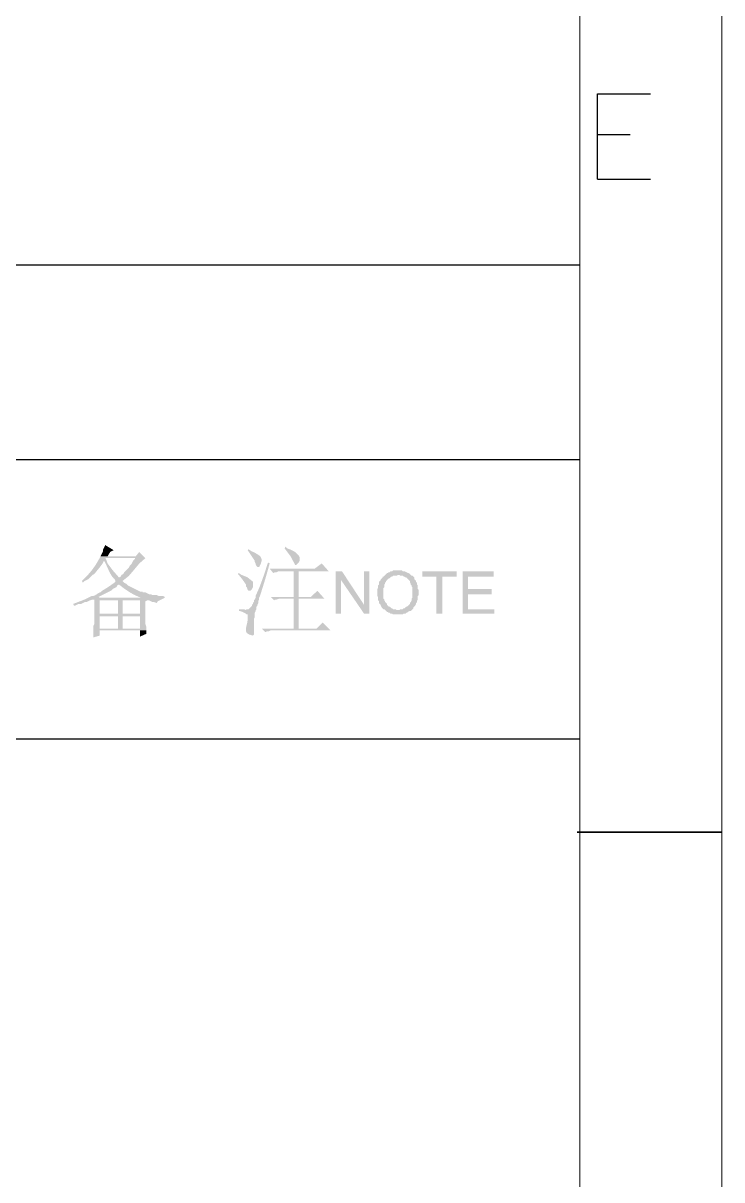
# Model space of a CAD drawing. Extents: x -5608 to -3197, y -2048 to 96.
# Drawn here: x -3580.1 to -3531.2, y -1229.4 to -1148.3 of the extents above; entities that cross this region are included whole.
import ezdxf

# ---------------------------------------------------------------- set-up
doc = ezdxf.new("R2010")
doc.units = 0
doc.header["$LTSCALE"] = 25.4
doc.header["$MEASUREMENT"] = 0
doc.layers.get('0').update_dxf_attribs({"linetype": 'CONTINUOUS'})
doc.layers.add('5中心线层', color=1, linetype='CONTINUOUS')
doc.layers.add('7文字层', color=3, linetype='CONTINUOUS')
doc.layers.add('轮廓实线', color=7, linetype='CONTINUOUS', lineweight=35)

msp = doc.modelspace()

# ---------------------------------------------------------------- hatches: boundary and pattern name
at = {"layer": '7文字层'}
h = msp.add_hatch(color=3, dxfattribs=at)
h.dxf.hatch_style = 2
h.paths.add_polyline_path([(-3571.975, -1185.378), (-3572.222, -1185.687), (-3574.692, -1185.687), (-3574.754, -1185.81), (-3572.283, -1185.81), (-3572.283, -1185.872), (-3572.407, -1185.995), (-3572.531, -1186.242), (-3572.654, -1186.366), (-3572.716, -1186.489), (-3573.025, -1186.798), (-3573.086, -1186.922), (-3573.21, -1186.983), (-3573.272, -1187.107), (-3573.395, -1187.169), (-3573.766, -1187.231), (-3573.704, -1187.292), (-3573.642, -1187.416), (-3573.642, -1187.478), (-3574.095, -1187.801), (-3574.569, -1188.095), (-3574.692, -1188.219), (-3574.754, -1188.219), (-3574.877, -1188.28), (-3574.939, -1188.342), (-3575.085, -1188.42), (-3575.172, -1188.458), (-3575.22, -1188.468), (-3575.276, -1188.463), (-3575.324, -1188.474), (-3575.411, -1188.512), (-3575.557, -1188.589), (-3574.754, -1188.589), (-3574.816, -1188.527), (-3574.074, -1188.157), (-3573.951, -1188.095), (-3573.827, -1187.972), (-3573.704, -1187.91), (-3573.58, -1187.848), (-3573.519, -1187.725), (-3573.395, -1187.663), (-3572.901, -1187.601), (-3573.025, -1187.539), (-3573.148, -1187.416), (-3572.708, -1187.063), (-3572.339, -1186.63), (-3571.973, -1186.187), (-3571.542, -1185.81)])
h = msp.add_hatch(color=3, dxfattribs=at)
h.dxf.hatch_style = 2
h.paths.add_polyline_path([(-3574.383, -1184.884), (-3574.383, -1184.945), (-3574.507, -1185.192), (-3574.507, -1185.316), (-3574.692, -1185.687), (-3574.198, -1185.687), (-3574.013, -1185.378), (-3573.766, -1185.254)])
h = msp.add_hatch(color=3, dxfattribs=at)
h.dxf.hatch_style = 2
h.paths.add_polyline_path([(-3564.316, -1185.192), (-3564.378, -1185.254), (-3563.884, -1185.995), (-3563.884, -1186.057), (-3563.822, -1186.181), (-3563.822, -1186.242), (-3563.761, -1186.366), (-3563.699, -1186.428), (-3563.575, -1186.428), (-3563.461, -1186.205), (-3563.406, -1186.021), (-3563.406, -1185.87), (-3563.459, -1185.742), (-3563.561, -1185.631), (-3563.709, -1185.528), (-3563.9, -1185.425), (-3564.131, -1185.316)])
h = msp.add_hatch(color=3, dxfattribs=at)
h.dxf.hatch_style = 2
h.paths.add_polyline_path([(-3561.723, -1185.007), (-3561.784, -1185.131), (-3561.372, -1185.687), (-3561.043, -1186.304), (-3560.981, -1186.304), (-3560.796, -1186.119), (-3560.734, -1185.995), (-3560.734, -1185.748), (-3560.796, -1185.625), (-3560.981, -1185.441), (-3561.156, -1185.317), (-3561.351, -1185.223), (-3561.599, -1185.131)])
h = msp.add_hatch(color=3, dxfattribs=at)
h.dxf.hatch_style = 2
h.paths.add_polyline_path([(-3574.754, -1185.81), (-3575.019, -1186.268), (-3575.298, -1186.664), (-3575.615, -1187.035), (-3575.989, -1187.416), (-3575.927, -1187.539), (-3575.804, -1187.416), (-3575.68, -1187.354), (-3575.557, -1187.292), (-3575.248, -1186.983), (-3575.124, -1186.922), (-3574.961, -1186.72), (-3574.765, -1186.487), (-3574.579, -1186.24), (-3574.445, -1185.995), (-3574.26, -1185.995), (-3574.322, -1185.872), (-3574.322, -1185.81), (-3572.283, -1185.81)])
h = msp.add_hatch(color=3, dxfattribs=at)
h.dxf.hatch_style = 2
h.paths.add_polyline_path([(-3574.26, -1185.995), (-3574.445, -1185.995), (-3574.38, -1186.103), (-3574.304, -1186.256), (-3574.22, -1186.438), (-3574.13, -1186.634), (-3574.037, -1186.827), (-3573.943, -1187.001), (-3573.852, -1187.141), (-3573.766, -1187.231), (-3573.395, -1187.169), (-3573.812, -1186.692), (-3574.198, -1186.181)])
h = msp.add_hatch(color=3, dxfattribs=at)
h.dxf.hatch_style = 2
h.paths.add_polyline_path([(-3562.958, -1186.119), (-3563.137, -1186.687), (-3563.348, -1187.307), (-3563.58, -1187.919), (-3563.822, -1188.466), (-3563.822, -1188.589), (-3563.884, -1188.713), (-3563.946, -1188.775), (-3563.946, -1188.898), (-3564.008, -1188.96), (-3564.008, -1189.022), (-3564.069, -1189.083), (-3564.069, -1189.145), (-3564.316, -1189.392), (-3564.44, -1189.392), (-3564.502, -1189.454), (-3563.822, -1189.454), (-3563.761, -1189.392), (-3563.761, -1189.207), (-3563.699, -1189.145), (-3563.699, -1189.083), (-3563.637, -1188.96), (-3563.637, -1188.836), (-3563.575, -1188.713), (-3563.575, -1188.589), (-3563.514, -1188.466), (-3563.161, -1187.331), (-3562.834, -1186.181)])
h = msp.add_hatch(color=3, dxfattribs=at)
h.dxf.hatch_style = 2
h.paths.add_polyline_path([(-3559.19, -1186.181), (-3559.685, -1186.551), (-3562.834, -1186.551), (-3562.587, -1186.86), (-3562.464, -1186.798), (-3562.34, -1186.798), (-3562.217, -1186.736), (-3558.696, -1186.736)])
h = msp.add_hatch(color=3, dxfattribs=at)
h.dxf.hatch_style = 2
h.paths.add_polyline_path([(-3564.996, -1186.86), (-3565.058, -1186.922), (-3564.92, -1187.086), (-3564.766, -1187.284), (-3564.619, -1187.485), (-3564.502, -1187.663), (-3564.502, -1187.786), (-3564.44, -1187.848), (-3564.378, -1188.033), (-3564.316, -1188.095), (-3564.193, -1188.095), (-3564.069, -1187.972), (-3564.008, -1187.848), (-3564.008, -1187.478), (-3564.069, -1187.416), (-3564.408, -1187.146), (-3564.811, -1186.983)])
h = msp.add_hatch(color=3, dxfattribs=at)
h.dxf.hatch_style = 2
h.paths.add_polyline_path([(-3560.796, -1188.527), (-3560.796, -1186.736), (-3561.167, -1186.736), (-3561.167, -1188.527)])
h = msp.add_hatch(color=3, dxfattribs=at)
h.dxf.hatch_style = 2
h.paths.add_polyline_path([(-3557.77, -1186.736), (-3558.202, -1186.736), (-3558.202, -1189.701), (-3557.832, -1189.701), (-3557.832, -1187.354)])
h = msp.add_hatch(color=3, dxfattribs=at)
h.dxf.hatch_style = 2
h.paths.add_polyline_path([(-3557.77, -1186.736), (-3557.832, -1187.354), (-3556.226, -1189.701), (-3556.226, -1189.083)])
h = msp.add_hatch(color=3, dxfattribs=at)
h.dxf.hatch_style = 2
h.paths.add_polyline_path([(-3555.855, -1189.701), (-3555.855, -1186.736), (-3556.226, -1186.736), (-3556.226, -1189.701)])
h = msp.add_hatch(color=3, dxfattribs=at)
h.dxf.hatch_style = 2
h.paths.add_polyline_path([(-3554.744, -1186.983), (-3554.867, -1187.107), (-3554.929, -1187.107), (-3554.929, -1187.169), (-3555.053, -1187.292), (-3555.053, -1187.354), (-3555.176, -1187.478), (-3555.176, -1187.663), (-3555.238, -1187.725), (-3555.238, -1187.91), (-3555.3, -1187.972), (-3555.3, -1188.466), (-3555.238, -1188.527), (-3555.238, -1188.775), (-3555.176, -1188.836), (-3555.176, -1188.96), (-3555.053, -1189.083), (-3555.053, -1189.145), (-3554.991, -1189.269), (-3554.929, -1189.33), (-3554.867, -1189.392), (-3554.806, -1189.392), (-3554.62, -1189.577), (-3554.558, -1189.577), (-3554.497, -1189.639), (-3554.435, -1189.639), (-3554.373, -1189.701), (-3554.25, -1189.701), (-3554.188, -1189.763), (-3553.509, -1189.763), (-3553.447, -1189.701), (-3553.323, -1189.701), (-3553.262, -1189.639), (-3553.2, -1189.639), (-3553.138, -1189.577), (-3553.015, -1189.516), (-3552.953, -1189.516), (-3552.891, -1189.454), (-3553.941, -1189.454), (-3554.003, -1189.392), (-3554.188, -1189.392), (-3554.25, -1189.33), (-3554.311, -1189.33), (-3554.435, -1189.207), (-3554.497, -1189.207), (-3554.62, -1189.083), (-3554.62, -1189.022), (-3554.744, -1188.898), (-3554.744, -1188.836), (-3554.806, -1188.775), (-3554.806, -1188.713), (-3554.867, -1188.651), (-3554.867, -1187.91), (-3554.806, -1187.848), (-3554.806, -1187.663), (-3554.744, -1187.601), (-3554.744, -1187.539), (-3554.682, -1187.478), (-3554.682, -1187.416), (-3554.576, -1187.305), (-3554.514, -1187.247), (-3554.482, -1187.228), (-3554.435, -1187.227), (-3554.391, -1187.19), (-3554.311, -1187.107), (-3554.25, -1187.107), (-3554.188, -1187.045), (-3553.941, -1187.045), (-3553.817, -1186.983)])
h = msp.add_hatch(color=3, dxfattribs=at)
h.dxf.hatch_style = 2
h.paths.add_polyline_path([(-3553.879, -1186.675), (-3554.188, -1186.675), (-3554.25, -1186.736), (-3554.373, -1186.736), (-3554.435, -1186.798), (-3554.497, -1186.798), (-3554.558, -1186.86), (-3554.62, -1186.86), (-3554.744, -1186.983), (-3553.756, -1186.983), (-3553.694, -1187.045), (-3553.509, -1187.045), (-3553.447, -1187.107), (-3553.385, -1187.107), (-3553.323, -1187.169), (-3553.262, -1187.169), (-3553.015, -1187.416), (-3553.015, -1187.478), (-3552.953, -1187.601), (-3552.953, -1187.663), (-3552.891, -1187.725), (-3552.891, -1187.786), (-3552.829, -1187.848), (-3552.829, -1188.157), (-3552.829, -1188.589), (-3552.891, -1188.651), (-3552.891, -1188.775), (-3552.953, -1188.898), (-3553.015, -1188.96), (-3553.015, -1189.022), (-3553.121, -1189.133), (-3553.184, -1189.19), (-3553.216, -1189.21), (-3553.262, -1189.211), (-3553.306, -1189.247), (-3553.385, -1189.33), (-3553.447, -1189.33), (-3553.509, -1189.392), (-3553.694, -1189.392), (-3553.756, -1189.454), (-3553.879, -1189.454), (-3552.891, -1189.454), (-3552.767, -1189.33), (-3552.767, -1189.269), (-3552.706, -1189.207), (-3552.644, -1189.145), (-3552.582, -1189.022), (-3552.582, -1188.96), (-3552.52, -1188.898), (-3552.52, -1188.836), (-3552.459, -1188.713), (-3552.459, -1188.466), (-3552.397, -1188.404), (-3552.397, -1188.033), (-3552.459, -1187.972), (-3552.459, -1187.725), (-3552.52, -1187.663), (-3552.52, -1187.539), (-3552.582, -1187.478), (-3552.582, -1187.416), (-3552.644, -1187.354), (-3552.706, -1187.292), (-3552.706, -1187.169), (-3552.829, -1187.045), (-3552.891, -1187.045), (-3553.062, -1186.885), (-3553.262, -1186.798), (-3553.385, -1186.736), (-3553.509, -1186.736), (-3553.57, -1186.675), (-3553.756, -1186.675)])
h = msp.add_hatch(color=3, dxfattribs=at)
h.dxf.hatch_style = 2
h.paths.add_polyline_path([(-3549.741, -1186.736), (-3552.15, -1186.736), (-3552.15, -1187.107), (-3551.162, -1187.107), (-3551.162, -1189.701), (-3550.729, -1189.701), (-3550.729, -1187.107), (-3549.741, -1187.107)])
h = msp.add_hatch(color=3, dxfattribs=at)
h.dxf.hatch_style = 2
h.paths.add_polyline_path([(-3547.147, -1186.736), (-3549.309, -1186.736), (-3549.309, -1189.701), (-3547.086, -1189.701), (-3547.086, -1189.392), (-3548.938, -1189.392), (-3548.938, -1188.342), (-3547.271, -1188.342), (-3547.271, -1187.972), (-3548.938, -1187.972), (-3548.938, -1187.107), (-3547.147, -1187.107)])
h = msp.add_hatch(color=3, dxfattribs=at)
h.dxf.hatch_style = 2
h.paths.add_polyline_path([(-3572.901, -1187.601), (-3573.395, -1187.663), (-3573.041, -1187.937), (-3572.667, -1188.193), (-3572.27, -1188.416), (-3571.851, -1188.589), (-3575.557, -1188.589), (-3575.68, -1188.651), (-3575.804, -1188.713), (-3576.206, -1188.867), (-3576.607, -1189.022), (-3576.545, -1189.145), (-3576.483, -1189.145), (-3576.36, -1189.083), (-3576.236, -1189.022), (-3576.051, -1189.022), (-3575.804, -1188.898), (-3575.68, -1188.898), (-3575.433, -1188.775), (-3575.248, -1188.713), (-3570.431, -1188.713), (-3570.307, -1188.651), (-3570.184, -1188.589), (-3570.184, -1188.527), (-3570.307, -1188.466), (-3570.616, -1188.466), (-3570.739, -1188.404), (-3571.048, -1188.404), (-3571.172, -1188.342), (-3571.295, -1188.342), (-3571.419, -1188.28), (-3571.542, -1188.219), (-3571.728, -1188.219), (-3571.728, -1188.157), (-3571.913, -1188.157), (-3572.036, -1188.095), (-3572.283, -1187.972), (-3572.407, -1187.91), (-3572.654, -1187.786), (-3572.778, -1187.725)])
h = msp.add_hatch(color=3, dxfattribs=at)
h.dxf.hatch_style = 2
h.paths.add_polyline_path([(-3559.499, -1188.095), (-3559.932, -1188.527), (-3562.773, -1188.527), (-3562.525, -1188.775), (-3562.464, -1188.713), (-3562.34, -1188.713), (-3562.155, -1188.651), (-3559.005, -1188.651)])
h = msp.add_hatch(color=3, dxfattribs=at)
h.dxf.hatch_style = 2
h.paths.add_polyline_path([(-3575.124, -1188.713), (-3575.124, -1190.442), (-3575.186, -1190.566), (-3575.186, -1190.751), (-3573.148, -1190.751), (-3574.754, -1190.751), (-3574.754, -1189.886), (-3571.913, -1189.886), (-3574.754, -1189.701), (-3574.754, -1188.775), (-3571.419, -1188.775)])
h = msp.add_hatch(color=3, dxfattribs=at)
h.dxf.hatch_style = 2
h.paths.add_polyline_path([(-3571.419, -1188.775), (-3573.457, -1188.775), (-3571.913, -1188.775), (-3571.913, -1189.701), (-3574.754, -1189.701), (-3571.913, -1189.886), (-3571.913, -1190.751), (-3575.186, -1190.751), (-3575.186, -1191.368), (-3574.754, -1191.245), (-3574.754, -1190.874), (-3571.481, -1190.874), (-3571.481, -1190.627), (-3571.542, -1190.442), (-3571.542, -1188.836)])
h = msp.add_hatch(color=3, dxfattribs=at)
h.dxf.hatch_style = 2
h.paths.add_polyline_path([(-3570.431, -1188.713), (-3575.124, -1188.713), (-3571.419, -1188.775), (-3571.295, -1188.775), (-3571.172, -1188.836), (-3571.048, -1188.898), (-3570.925, -1188.898), (-3570.739, -1188.96), (-3570.678, -1188.836), (-3570.554, -1188.775)])
h = msp.add_hatch(color=3, dxfattribs=at)
h.dxf.hatch_style = 2
h.paths.add_polyline_path([(-3573.457, -1188.775), (-3573.457, -1189.701), (-3573.148, -1189.701), (-3573.148, -1188.775), (-3571.913, -1188.775)])
h = msp.add_hatch(color=3, dxfattribs=at)
h.dxf.hatch_style = 2
h.paths.add_polyline_path([(-3560.796, -1190.751), (-3560.796, -1188.651), (-3561.167, -1188.651), (-3561.167, -1190.751)])
h = msp.add_hatch(color=3, dxfattribs=at)
h.dxf.hatch_style = 2
h.paths.add_polyline_path([(-3564.996, -1189.392), (-3564.996, -1189.516), (-3564.934, -1189.516), (-3564.749, -1189.577), (-3564.502, -1189.701), (-3564.44, -1189.763), (-3564.378, -1189.763), (-3564.368, -1190.05), (-3564.404, -1190.309), (-3564.458, -1190.539), (-3564.501, -1190.74), (-3564.506, -1190.911), (-3564.444, -1191.053), (-3564.287, -1191.164), (-3564.008, -1191.245), (-3563.946, -1191.183), (-3563.946, -1190.071), (-3563.884, -1189.948), (-3563.884, -1189.639), (-3563.822, -1189.516), (-3563.822, -1189.454), (-3564.502, -1189.454), (-3564.625, -1189.392), (-3564.811, -1189.392)])
h = msp.add_hatch(color=3, dxfattribs=at)
h.dxf.hatch_style = 2
h.paths.add_polyline_path([(-3573.148, -1189.886), (-3573.457, -1189.886), (-3573.457, -1190.751), (-3574.754, -1190.751), (-3573.148, -1190.751)])
h = msp.add_hatch(color=3, dxfattribs=at)
h.dxf.hatch_style = 2
h.paths.add_polyline_path([(-3559.129, -1190.319), (-3559.561, -1190.751), (-3563.39, -1190.751), (-3563.143, -1190.998), (-3563.02, -1190.936), (-3562.896, -1190.936), (-3562.773, -1190.874), (-3558.573, -1190.874)])
h = msp.add_hatch(color=3, dxfattribs=at)
h.dxf.hatch_style = 2
h.paths.add_polyline_path([(-3571.481, -1190.874), (-3571.913, -1190.874), (-3571.913, -1191.307), (-3571.481, -1191.121), (-3571.481, -1190.998)])

# ---------------------------------------------------------------- linework, layer by layer
at = {"color": 0, "lineweight": 0}
msp.add_lwpolyline([(-3541.095, -1300.559), (-3541.095, -726.443), (-4321.365, -726.443), (-4321.365, -1300.559)], close=True, dxfattribs=at)
at = {"layer": '5中心线层', "color": 1, "lineweight": 0}
msp.add_lwpolyline([(-4371.266, -716.5), (-4371.266, -1310.503), (-3531.152, -1310.503), (-3531.152, -716.5)], close=True, dxfattribs=at)
at = {"layer": '7文字层'}
for points in [[(-3539.86, -1159.253), (-3539.86, -1153.263), (-3536.154, -1153.263)], [(-3539.86, -1156.104), (-3537.575, -1156.104)], [(-3539.86, -1159.253), (-3536.154, -1159.253)]]:
    msp.add_lwpolyline(points, dxfattribs=at)
at = {"layer": '7文字层', "color": 3}
for points in [[(-3901.153, -1165.244), (-3541.095, -1165.244)], [(-3901.153, -1178.893), (-3541.095, -1178.893)], [(-3901.153, -1198.471), (-3541.095, -1198.471)]]:
    msp.add_lwpolyline(points, dxfattribs=at)
at = {"layer": '轮廓实线'}
msp.add_lwpolyline([(-3541.28, -1205.017), (-3531.152, -1205.017)], dxfattribs=at)

doc.saveas('drawing.dxf')
